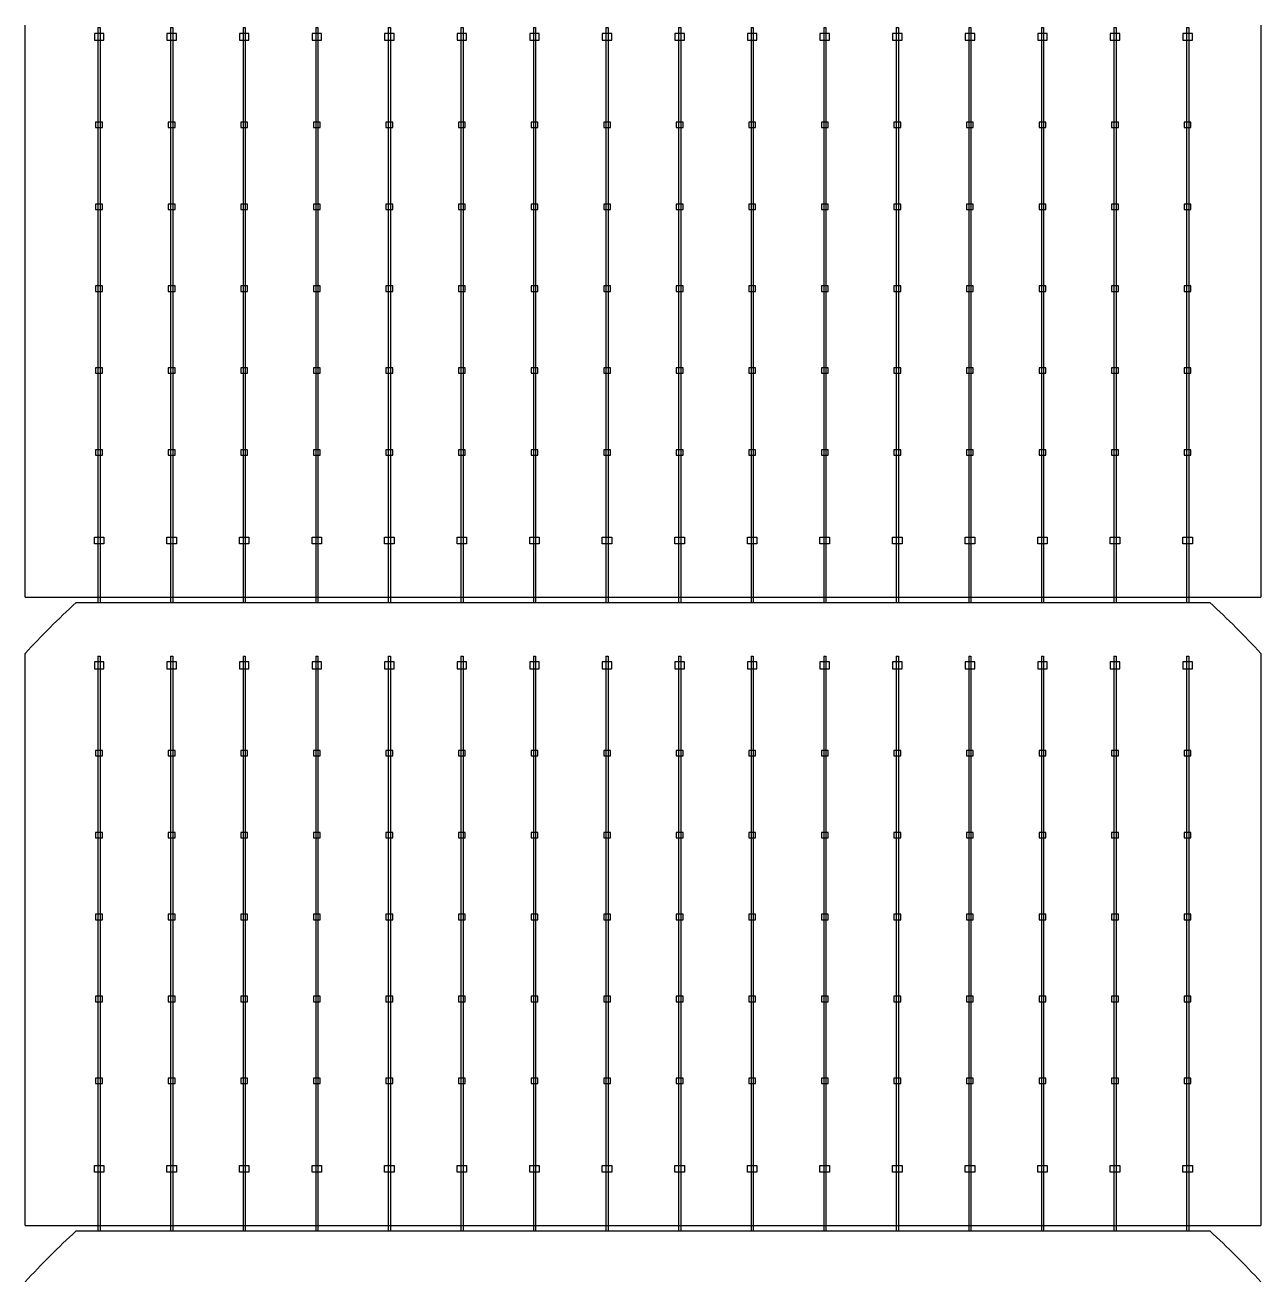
# Model space of a CAD drawing. Header units: millimetres. Extents: x 10297564 to 11610295, y -9287743 to -8409454.
# Drawn here: x 10395611 to 10398152, y -9097072 to -9094487 of the extents above; entities that cross this region are included whole.
import ezdxf

# ---------------------------------------------------------------- set-up
doc = ezdxf.new("R2010")
doc.units = ezdxf.units.MM
doc.header["$LTSCALE"] = 100

msp = doc.modelspace()

# ---------------------------------------------------------------- linework, layer by layer
for p, q in [((10395760.6, -9094491.8), (10395760.6, -9095674.7)), ((10395765.1, -9094491.8), (10395765.1, -9095674.7)), ((10395909.8, -9094491.8), (10395909.8, -9095674.7)), ((10395914.3, -9094491.8), (10395914.3, -9095674.7)), ((10396059.1, -9094491.8), (10396059.1, -9095674.7)), ((10396063.5, -9094491.8), (10396063.5, -9095674.7)), ((10396208.3, -9094491.8), (10396208.3, -9095674.7)), ((10396212.8, -9094491.8), (10396212.8, -9095674.7)), ((10396357.6, -9094491.8), (10396357.6, -9095674.7)), ((10396362, -9094491.8), (10396362, -9095674.7)), ((10396506.8, -9094491.8), (10396506.8, -9095674.7)), ((10396511.3, -9094491.8), (10396511.3, -9095674.7)), ((10396656.1, -9094491.8), (10396656.1, -9095674.7)), ((10396660.5, -9094491.8), (10396660.5, -9095674.7)), ((10396805.3, -9094491.8), (10396805.3, -9095674.7)), ((10396809.8, -9094491.8), (10396809.8, -9095674.7)), ((10396954.6, -9094491.8), (10396954.6, -9095674.7)), ((10396959, -9094491.8), (10396959, -9095674.7)), ((10397103.8, -9094491.8), (10397103.8, -9095674.7)), ((10397108.3, -9094491.8), (10397108.3, -9095674.7)), ((10397253.1, -9094491.8), (10397253.1, -9095674.7)), ((10397257.5, -9094491.8), (10397257.5, -9095674.7)), ((10397402.3, -9094491.8), (10397402.3, -9095674.7)), ((10397406.8, -9094491.8), (10397406.8, -9095674.7)), ((10397551.6, -9094491.8), (10397551.6, -9095674.7)), ((10397556, -9094491.8), (10397556, -9095674.7)), ((10397700.8, -9094491.8), (10397700.8, -9095674.7)), ((10397705.3, -9094491.8), (10397705.3, -9095674.7)), ((10397850.1, -9094491.8), (10397850.1, -9095674.7)), ((10397854.5, -9094491.8), (10397854.5, -9095674.7)), ((10397999.3, -9094491.8), (10397999.3, -9095674.7)), ((10398003.8, -9094491.8), (10398003.8, -9095674.7)), ((10395610.8, -9095663.5), (10398152.2, -9095663.5)), ((10395760.6, -9095784.5), (10395760.6, -9096967.4)), ((10395765.1, -9095784.5), (10395765.1, -9096967.4)), ((10395909.8, -9095784.5), (10395909.8, -9096967.4)), ((10395914.3, -9095784.5), (10395914.3, -9096967.4)), ((10396059.1, -9095784.5), (10396059.1, -9096967.4)), ((10396063.5, -9095784.5), (10396063.5, -9096967.4)), ((10396208.3, -9095784.5), (10396208.3, -9096967.4)), ((10396212.8, -9095784.5), (10396212.8, -9096967.4)), ((10396357.6, -9095784.5), (10396357.6, -9096967.4)), ((10396362, -9095784.5), (10396362, -9096967.4)), ((10396506.8, -9095784.5), (10396506.8, -9096967.4)), ((10396511.3, -9095784.5), (10396511.3, -9096967.4)), ((10396656.1, -9095784.5), (10396656.1, -9096967.4)), ((10396660.5, -9095784.5), (10396660.5, -9096967.4)), ((10396805.3, -9095784.5), (10396805.3, -9096967.4)), ((10396809.8, -9095784.5), (10396809.8, -9096967.4)), ((10396954.6, -9095784.5), (10396954.6, -9096967.4)), ((10396959, -9095784.5), (10396959, -9096967.4)), ((10397103.8, -9095784.5), (10397103.8, -9096967.4)), ((10397108.3, -9095784.5), (10397108.3, -9096967.4)), ((10397253.1, -9095784.5), (10397253.1, -9096967.4)), ((10397257.5, -9095784.5), (10397257.5, -9096967.4)), ((10397402.3, -9095784.5), (10397402.3, -9096967.4)), ((10397406.8, -9095784.5), (10397406.8, -9096967.4)), ((10397551.6, -9095784.5), (10397551.6, -9096967.4)), ((10397556, -9095784.5), (10397556, -9096967.4)), ((10397700.8, -9095784.5), (10397700.8, -9096967.4)), ((10397705.3, -9095784.5), (10397705.3, -9096967.4)), ((10397850.1, -9095784.5), (10397850.1, -9096967.4)), ((10397854.5, -9095784.5), (10397854.5, -9096967.4)), ((10397999.3, -9095784.5), (10397999.3, -9096967.4)), ((10398003.8, -9095784.5), (10398003.8, -9096967.4)), ((10395610.8, -9096956.1), (10398152.2, -9096956.1))]:
    msp.add_line(p, q)
for points in [[(10395610.8, -9095663.5), (10395610.8, -9094486.7)], [(10398152.2, -9094486.7), (10398152.2, -9095663.5)], [(10395760.6, -9094491.8), (10395765.1, -9094491.8)], [(10395909.8, -9094491.8), (10395914.3, -9094491.8)], [(10396059.1, -9094491.8), (10396063.5, -9094491.8)], [(10396208.3, -9094491.8), (10396212.8, -9094491.8)], [(10396357.6, -9094491.8), (10396362, -9094491.8)], [(10396506.8, -9094491.8), (10396511.3, -9094491.8)], [(10396656.1, -9094491.8), (10396660.5, -9094491.8)], [(10396805.3, -9094491.8), (10396809.8, -9094491.8)], [(10396954.6, -9094491.8), (10396959, -9094491.8)], [(10397103.8, -9094491.8), (10397108.3, -9094491.8)], [(10397253.1, -9094491.8), (10397257.5, -9094491.8)], [(10397402.3, -9094491.8), (10397406.8, -9094491.8)], [(10397551.6, -9094491.8), (10397556, -9094491.8)], [(10397700.8, -9094491.8), (10397705.3, -9094491.8)], [(10397850.1, -9094491.8), (10397854.5, -9094491.8)], [(10397999.3, -9094491.8), (10398003.8, -9094491.8)], [(10395715.5, -9095674.6), (10398047.5, -9095674.6)], [(10395610.8, -9096956.1), (10395610.8, -9095779.3)], [(10398152.2, -9095779.3), (10398152.2, -9096956.1)], [(10395760.6, -9095784.5), (10395765.1, -9095784.5)], [(10395909.8, -9095784.5), (10395914.3, -9095784.5)], [(10396059.1, -9095784.5), (10396063.5, -9095784.5)], [(10396208.3, -9095784.5), (10396212.8, -9095784.5)], [(10396357.6, -9095784.5), (10396362, -9095784.5)], [(10396506.8, -9095784.5), (10396511.3, -9095784.5)], [(10396656.1, -9095784.5), (10396660.5, -9095784.5)], [(10396805.3, -9095784.5), (10396809.8, -9095784.5)], [(10396954.6, -9095784.5), (10396959, -9095784.5)], [(10397103.8, -9095784.5), (10397108.3, -9095784.5)], [(10397253.1, -9095784.5), (10397257.5, -9095784.5)], [(10397402.3, -9095784.5), (10397406.8, -9095784.5)], [(10397551.6, -9095784.5), (10397556, -9095784.5)], [(10397700.8, -9095784.5), (10397705.3, -9095784.5)], [(10397850.1, -9095784.5), (10397854.5, -9095784.5)], [(10397999.3, -9095784.5), (10398003.8, -9095784.5)], [(10395715.5, -9096967.3), (10398047.5, -9096967.3)]]:
    msp.add_lwpolyline(points)
for points in [[(10395772.6, -9094517.9), (10395772.6, -9094503.9), (10395753.1, -9094503.9), (10395753.1, -9094517.9)], [(10395921.8, -9094517.9), (10395921.8, -9094503.9), (10395902.3, -9094503.9), (10395902.3, -9094517.9)], [(10396071.1, -9094517.9), (10396071.1, -9094503.9), (10396051.6, -9094503.9), (10396051.6, -9094517.9)], [(10396220.3, -9094517.9), (10396220.3, -9094503.9), (10396200.8, -9094503.9), (10396200.8, -9094517.9)], [(10396369.6, -9094517.9), (10396369.6, -9094503.9), (10396350, -9094503.9), (10396350, -9094517.9)], [(10396518.8, -9094517.9), (10396518.8, -9094503.9), (10396499.3, -9094503.9), (10396499.3, -9094517.9)], [(10396668.1, -9094517.9), (10396668.1, -9094503.9), (10396648.5, -9094503.9), (10396648.5, -9094517.9)], [(10396817.3, -9094517.9), (10396817.3, -9094503.9), (10396797.8, -9094503.9), (10396797.8, -9094517.9)], [(10396966.6, -9094517.9), (10396966.6, -9094503.9), (10396947, -9094503.9), (10396947, -9094517.9)], [(10397115.8, -9094517.9), (10397115.8, -9094503.9), (10397096.3, -9094503.9), (10397096.3, -9094517.9)], [(10397265.1, -9094517.9), (10397265.1, -9094503.9), (10397245.5, -9094503.9), (10397245.5, -9094517.9)], [(10397414.3, -9094517.9), (10397414.3, -9094503.9), (10397394.8, -9094503.9), (10397394.8, -9094517.9)], [(10397563.6, -9094517.9), (10397563.6, -9094503.9), (10397544, -9094503.9), (10397544, -9094517.9)], [(10397712.8, -9094517.9), (10397712.8, -9094503.9), (10397693.3, -9094503.9), (10397693.3, -9094517.9)], [(10397862.1, -9094517.9), (10397862.1, -9094503.9), (10397842.5, -9094503.9), (10397842.5, -9094517.9)], [(10398011.3, -9094517.9), (10398011.3, -9094503.9), (10397991.8, -9094503.9), (10397991.8, -9094517.9)], [(10395755.8, -9094697.4), (10395769.8, -9094697.4), (10395769.8, -9094686.2), (10395755.8, -9094686.2)], [(10395905.1, -9094697.4), (10395919, -9094697.4), (10395919, -9094686.2), (10395905.1, -9094686.2)], [(10396054.3, -9094697.4), (10396068.3, -9094697.4), (10396068.3, -9094686.2), (10396054.3, -9094686.2)], [(10396203.6, -9094697.4), (10396217.5, -9094697.4), (10396217.5, -9094686.2), (10396203.6, -9094686.2)], [(10396352.8, -9094697.4), (10396366.8, -9094697.4), (10396366.8, -9094686.2), (10396352.8, -9094686.2)], [(10396502.1, -9094697.4), (10396516, -9094697.4), (10396516, -9094686.2), (10396502.1, -9094686.2)], [(10396651.3, -9094697.4), (10396665.3, -9094697.4), (10396665.3, -9094686.2), (10396651.3, -9094686.2)], [(10396800.6, -9094697.4), (10396814.5, -9094697.4), (10396814.5, -9094686.2), (10396800.6, -9094686.2)], [(10396949.8, -9094697.4), (10396963.8, -9094697.4), (10396963.8, -9094686.2), (10396949.8, -9094686.2)], [(10397099.1, -9094697.4), (10397113, -9094697.4), (10397113, -9094686.2), (10397099.1, -9094686.2)], [(10397248.3, -9094697.4), (10397262.3, -9094697.4), (10397262.3, -9094686.2), (10397248.3, -9094686.2)], [(10397397.6, -9094697.4), (10397411.5, -9094697.4), (10397411.5, -9094686.2), (10397397.6, -9094686.2)], [(10397546.8, -9094697.4), (10397560.8, -9094697.4), (10397560.8, -9094686.2), (10397546.8, -9094686.2)], [(10397696.1, -9094697.4), (10397710, -9094697.4), (10397710, -9094686.2), (10397696.1, -9094686.2)], [(10397845.3, -9094697.4), (10397859.3, -9094697.4), (10397859.3, -9094686.2), (10397845.3, -9094686.2)], [(10397994.6, -9094697.4), (10398008.5, -9094697.4), (10398008.5, -9094686.2), (10397994.6, -9094686.2)], [(10395755.8, -9094865.9), (10395769.8, -9094865.9), (10395769.8, -9094854.7), (10395755.8, -9094854.7)], [(10395905.1, -9094865.9), (10395919, -9094865.9), (10395919, -9094854.7), (10395905.1, -9094854.7)], [(10396054.3, -9094865.9), (10396068.3, -9094865.9), (10396068.3, -9094854.7), (10396054.3, -9094854.7)], [(10396203.6, -9094865.9), (10396217.5, -9094865.9), (10396217.5, -9094854.7), (10396203.6, -9094854.7)], [(10396352.8, -9094865.9), (10396366.8, -9094865.9), (10396366.8, -9094854.7), (10396352.8, -9094854.7)], [(10396502.1, -9094865.9), (10396516, -9094865.9), (10396516, -9094854.7), (10396502.1, -9094854.7)], [(10396651.3, -9094865.9), (10396665.3, -9094865.9), (10396665.3, -9094854.7), (10396651.3, -9094854.7)], [(10396800.6, -9094865.9), (10396814.5, -9094865.9), (10396814.5, -9094854.7), (10396800.6, -9094854.7)], [(10396949.8, -9094865.9), (10396963.8, -9094865.9), (10396963.8, -9094854.7), (10396949.8, -9094854.7)], [(10397099.1, -9094865.9), (10397113, -9094865.9), (10397113, -9094854.7), (10397099.1, -9094854.7)], [(10397248.3, -9094865.9), (10397262.3, -9094865.9), (10397262.3, -9094854.7), (10397248.3, -9094854.7)], [(10397397.6, -9094865.9), (10397411.5, -9094865.9), (10397411.5, -9094854.7), (10397397.6, -9094854.7)], [(10397546.8, -9094865.9), (10397560.8, -9094865.9), (10397560.8, -9094854.7), (10397546.8, -9094854.7)], [(10397696.1, -9094865.9), (10397710, -9094865.9), (10397710, -9094854.7), (10397696.1, -9094854.7)], [(10397845.3, -9094865.9), (10397859.3, -9094865.9), (10397859.3, -9094854.7), (10397845.3, -9094854.7)], [(10397994.6, -9094865.9), (10398008.5, -9094865.9), (10398008.5, -9094854.7), (10397994.6, -9094854.7)], [(10395755.8, -9095034.4), (10395769.8, -9095034.4), (10395769.8, -9095023.2), (10395755.8, -9095023.2)], [(10395905.1, -9095034.4), (10395919, -9095034.4), (10395919, -9095023.2), (10395905.1, -9095023.2)], [(10396054.3, -9095034.4), (10396068.3, -9095034.4), (10396068.3, -9095023.2), (10396054.3, -9095023.2)], [(10396203.6, -9095034.4), (10396217.5, -9095034.4), (10396217.5, -9095023.2), (10396203.6, -9095023.2)], [(10396352.8, -9095034.4), (10396366.8, -9095034.4), (10396366.8, -9095023.2), (10396352.8, -9095023.2)], [(10396502.1, -9095034.4), (10396516, -9095034.4), (10396516, -9095023.2), (10396502.1, -9095023.2)], [(10396651.3, -9095034.4), (10396665.3, -9095034.4), (10396665.3, -9095023.2), (10396651.3, -9095023.2)], [(10396800.6, -9095034.4), (10396814.5, -9095034.4), (10396814.5, -9095023.2), (10396800.6, -9095023.2)], [(10396949.8, -9095034.4), (10396963.8, -9095034.4), (10396963.8, -9095023.2), (10396949.8, -9095023.2)], [(10397099.1, -9095034.4), (10397113, -9095034.4), (10397113, -9095023.2), (10397099.1, -9095023.2)], [(10397248.3, -9095034.4), (10397262.3, -9095034.4), (10397262.3, -9095023.2), (10397248.3, -9095023.2)], [(10397397.6, -9095034.4), (10397411.5, -9095034.4), (10397411.5, -9095023.2), (10397397.6, -9095023.2)], [(10397546.8, -9095034.4), (10397560.8, -9095034.4), (10397560.8, -9095023.2), (10397546.8, -9095023.2)], [(10397696.1, -9095034.4), (10397710, -9095034.4), (10397710, -9095023.2), (10397696.1, -9095023.2)], [(10397845.3, -9095034.4), (10397859.3, -9095034.4), (10397859.3, -9095023.2), (10397845.3, -9095023.2)], [(10397994.6, -9095034.4), (10398008.5, -9095034.4), (10398008.5, -9095023.2), (10397994.6, -9095023.2)], [(10395755.8, -9095202.9), (10395769.8, -9095202.9), (10395769.8, -9095191.7), (10395755.8, -9095191.7)], [(10395905.1, -9095202.9), (10395919, -9095202.9), (10395919, -9095191.7), (10395905.1, -9095191.7)], [(10396054.3, -9095202.9), (10396068.3, -9095202.9), (10396068.3, -9095191.7), (10396054.3, -9095191.7)], [(10396203.6, -9095202.9), (10396217.5, -9095202.9), (10396217.5, -9095191.7), (10396203.6, -9095191.7)], [(10396352.8, -9095202.9), (10396366.8, -9095202.9), (10396366.8, -9095191.7), (10396352.8, -9095191.7)], [(10396502.1, -9095202.9), (10396516, -9095202.9), (10396516, -9095191.7), (10396502.1, -9095191.7)], [(10396651.3, -9095202.9), (10396665.3, -9095202.9), (10396665.3, -9095191.7), (10396651.3, -9095191.7)], [(10396800.6, -9095202.9), (10396814.5, -9095202.9), (10396814.5, -9095191.7), (10396800.6, -9095191.7)], [(10396949.8, -9095202.9), (10396963.8, -9095202.9), (10396963.8, -9095191.7), (10396949.8, -9095191.7)], [(10397099.1, -9095202.9), (10397113, -9095202.9), (10397113, -9095191.7), (10397099.1, -9095191.7)], [(10397248.3, -9095202.9), (10397262.3, -9095202.9), (10397262.3, -9095191.7), (10397248.3, -9095191.7)], [(10397397.6, -9095202.9), (10397411.5, -9095202.9), (10397411.5, -9095191.7), (10397397.6, -9095191.7)], [(10397546.8, -9095202.9), (10397560.8, -9095202.9), (10397560.8, -9095191.7), (10397546.8, -9095191.7)], [(10397696.1, -9095202.9), (10397710, -9095202.9), (10397710, -9095191.7), (10397696.1, -9095191.7)], [(10397845.3, -9095202.9), (10397859.3, -9095202.9), (10397859.3, -9095191.7), (10397845.3, -9095191.7)], [(10397994.6, -9095202.9), (10398008.5, -9095202.9), (10398008.5, -9095191.7), (10397994.6, -9095191.7)], [(10395755.8, -9095371.4), (10395769.8, -9095371.4), (10395769.8, -9095360.2), (10395755.8, -9095360.2)], [(10395905.1, -9095371.4), (10395919, -9095371.4), (10395919, -9095360.2), (10395905.1, -9095360.2)], [(10396054.3, -9095371.4), (10396068.3, -9095371.4), (10396068.3, -9095360.2), (10396054.3, -9095360.2)], [(10396203.6, -9095371.4), (10396217.5, -9095371.4), (10396217.5, -9095360.2), (10396203.6, -9095360.2)], [(10396352.8, -9095371.4), (10396366.8, -9095371.4), (10396366.8, -9095360.2), (10396352.8, -9095360.2)], [(10396502.1, -9095371.4), (10396516, -9095371.4), (10396516, -9095360.2), (10396502.1, -9095360.2)], [(10396651.3, -9095371.4), (10396665.3, -9095371.4), (10396665.3, -9095360.2), (10396651.3, -9095360.2)], [(10396800.6, -9095371.4), (10396814.5, -9095371.4), (10396814.5, -9095360.2), (10396800.6, -9095360.2)], [(10396949.8, -9095371.4), (10396963.8, -9095371.4), (10396963.8, -9095360.2), (10396949.8, -9095360.2)], [(10397099.1, -9095371.4), (10397113, -9095371.4), (10397113, -9095360.2), (10397099.1, -9095360.2)], [(10397248.3, -9095371.4), (10397262.3, -9095371.4), (10397262.3, -9095360.2), (10397248.3, -9095360.2)], [(10397397.6, -9095371.4), (10397411.5, -9095371.4), (10397411.5, -9095360.2), (10397397.6, -9095360.2)], [(10397546.8, -9095371.4), (10397560.8, -9095371.4), (10397560.8, -9095360.2), (10397546.8, -9095360.2)], [(10397696.1, -9095371.4), (10397710, -9095371.4), (10397710, -9095360.2), (10397696.1, -9095360.2)], [(10397845.3, -9095371.4), (10397859.3, -9095371.4), (10397859.3, -9095360.2), (10397845.3, -9095360.2)], [(10397994.6, -9095371.4), (10398008.5, -9095371.4), (10398008.5, -9095360.2), (10397994.6, -9095360.2)], [(10395772.6, -9095539.7), (10395772.6, -9095553.7), (10395753.1, -9095553.7), (10395753.1, -9095539.7)], [(10395921.8, -9095539.7), (10395921.8, -9095553.7), (10395902.3, -9095553.7), (10395902.3, -9095539.7)], [(10396071.1, -9095539.7), (10396071.1, -9095553.7), (10396051.6, -9095553.7), (10396051.6, -9095539.7)], [(10396220.3, -9095539.7), (10396220.3, -9095553.7), (10396200.8, -9095553.7), (10396200.8, -9095539.7)], [(10396369.6, -9095539.7), (10396369.6, -9095553.7), (10396350, -9095553.7), (10396350, -9095539.7)], [(10396518.8, -9095539.7), (10396518.8, -9095553.7), (10396499.3, -9095553.7), (10396499.3, -9095539.7)], [(10396668.1, -9095539.7), (10396668.1, -9095553.7), (10396648.5, -9095553.7), (10396648.5, -9095539.7)], [(10396817.3, -9095539.7), (10396817.3, -9095553.7), (10396797.8, -9095553.7), (10396797.8, -9095539.7)], [(10396966.6, -9095539.7), (10396966.6, -9095553.7), (10396947, -9095553.7), (10396947, -9095539.7)], [(10397115.8, -9095539.7), (10397115.8, -9095553.7), (10397096.3, -9095553.7), (10397096.3, -9095539.7)], [(10397265.1, -9095539.7), (10397265.1, -9095553.7), (10397245.5, -9095553.7), (10397245.5, -9095539.7)], [(10397414.3, -9095539.7), (10397414.3, -9095553.7), (10397394.8, -9095553.7), (10397394.8, -9095539.7)], [(10397563.6, -9095539.7), (10397563.6, -9095553.7), (10397544, -9095553.7), (10397544, -9095539.7)], [(10397712.8, -9095539.7), (10397712.8, -9095553.7), (10397693.3, -9095553.7), (10397693.3, -9095539.7)], [(10397862.1, -9095539.7), (10397862.1, -9095553.7), (10397842.5, -9095553.7), (10397842.5, -9095539.7)], [(10398011.3, -9095539.7), (10398011.3, -9095553.7), (10397991.8, -9095553.7), (10397991.8, -9095539.7)], [(10395772.6, -9095810.6), (10395772.6, -9095796.6), (10395753.1, -9095796.6), (10395753.1, -9095810.6)], [(10395921.8, -9095810.6), (10395921.8, -9095796.6), (10395902.3, -9095796.6), (10395902.3, -9095810.6)], [(10396071.1, -9095810.6), (10396071.1, -9095796.6), (10396051.6, -9095796.6), (10396051.6, -9095810.6)], [(10396220.3, -9095810.6), (10396220.3, -9095796.6), (10396200.8, -9095796.6), (10396200.8, -9095810.6)], [(10396369.6, -9095810.6), (10396369.6, -9095796.6), (10396350, -9095796.6), (10396350, -9095810.6)], [(10396518.8, -9095810.6), (10396518.8, -9095796.6), (10396499.3, -9095796.6), (10396499.3, -9095810.6)], [(10396668.1, -9095810.6), (10396668.1, -9095796.6), (10396648.5, -9095796.6), (10396648.5, -9095810.6)], [(10396817.3, -9095810.6), (10396817.3, -9095796.6), (10396797.8, -9095796.6), (10396797.8, -9095810.6)], [(10396966.6, -9095810.6), (10396966.6, -9095796.6), (10396947, -9095796.6), (10396947, -9095810.6)], [(10397115.8, -9095810.6), (10397115.8, -9095796.6), (10397096.3, -9095796.6), (10397096.3, -9095810.6)], [(10397265.1, -9095810.6), (10397265.1, -9095796.6), (10397245.5, -9095796.6), (10397245.5, -9095810.6)], [(10397414.3, -9095810.6), (10397414.3, -9095796.6), (10397394.8, -9095796.6), (10397394.8, -9095810.6)], [(10397563.6, -9095810.6), (10397563.6, -9095796.6), (10397544, -9095796.6), (10397544, -9095810.6)], [(10397712.8, -9095810.6), (10397712.8, -9095796.6), (10397693.3, -9095796.6), (10397693.3, -9095810.6)], [(10397862.1, -9095810.6), (10397862.1, -9095796.6), (10397842.5, -9095796.6), (10397842.5, -9095810.6)], [(10398011.3, -9095810.6), (10398011.3, -9095796.6), (10397991.8, -9095796.6), (10397991.8, -9095810.6)], [(10395755.8, -9095990.1), (10395769.8, -9095990.1), (10395769.8, -9095978.9), (10395755.8, -9095978.9)], [(10395905.1, -9095990.1), (10395919, -9095990.1), (10395919, -9095978.9), (10395905.1, -9095978.9)], [(10396054.3, -9095990.1), (10396068.3, -9095990.1), (10396068.3, -9095978.9), (10396054.3, -9095978.9)], [(10396203.6, -9095990.1), (10396217.5, -9095990.1), (10396217.5, -9095978.9), (10396203.6, -9095978.9)], [(10396352.8, -9095990.1), (10396366.8, -9095990.1), (10396366.8, -9095978.9), (10396352.8, -9095978.9)], [(10396502.1, -9095990.1), (10396516, -9095990.1), (10396516, -9095978.9), (10396502.1, -9095978.9)], [(10396651.3, -9095990.1), (10396665.3, -9095990.1), (10396665.3, -9095978.9), (10396651.3, -9095978.9)], [(10396800.6, -9095990.1), (10396814.5, -9095990.1), (10396814.5, -9095978.9), (10396800.6, -9095978.9)], [(10396949.8, -9095990.1), (10396963.8, -9095990.1), (10396963.8, -9095978.9), (10396949.8, -9095978.9)], [(10397099.1, -9095990.1), (10397113, -9095990.1), (10397113, -9095978.9), (10397099.1, -9095978.9)], [(10397248.3, -9095990.1), (10397262.3, -9095990.1), (10397262.3, -9095978.9), (10397248.3, -9095978.9)], [(10397397.6, -9095990.1), (10397411.5, -9095990.1), (10397411.5, -9095978.9), (10397397.6, -9095978.9)], [(10397546.8, -9095990.1), (10397560.8, -9095990.1), (10397560.8, -9095978.9), (10397546.8, -9095978.9)], [(10397696.1, -9095990.1), (10397710, -9095990.1), (10397710, -9095978.9), (10397696.1, -9095978.9)], [(10397845.3, -9095990.1), (10397859.3, -9095990.1), (10397859.3, -9095978.9), (10397845.3, -9095978.9)], [(10397994.6, -9095990.1), (10398008.5, -9095990.1), (10398008.5, -9095978.9), (10397994.6, -9095978.9)], [(10395755.8, -9096158.6), (10395769.8, -9096158.6), (10395769.8, -9096147.4), (10395755.8, -9096147.4)], [(10395905.1, -9096158.6), (10395919, -9096158.6), (10395919, -9096147.4), (10395905.1, -9096147.4)], [(10396054.3, -9096158.6), (10396068.3, -9096158.6), (10396068.3, -9096147.4), (10396054.3, -9096147.4)], [(10396203.6, -9096158.6), (10396217.5, -9096158.6), (10396217.5, -9096147.4), (10396203.6, -9096147.4)], [(10396352.8, -9096158.6), (10396366.8, -9096158.6), (10396366.8, -9096147.4), (10396352.8, -9096147.4)], [(10396502.1, -9096158.6), (10396516, -9096158.6), (10396516, -9096147.4), (10396502.1, -9096147.4)], [(10396651.3, -9096158.6), (10396665.3, -9096158.6), (10396665.3, -9096147.4), (10396651.3, -9096147.4)], [(10396800.6, -9096158.6), (10396814.5, -9096158.6), (10396814.5, -9096147.4), (10396800.6, -9096147.4)], [(10396949.8, -9096158.6), (10396963.8, -9096158.6), (10396963.8, -9096147.4), (10396949.8, -9096147.4)], [(10397099.1, -9096158.6), (10397113, -9096158.6), (10397113, -9096147.4), (10397099.1, -9096147.4)], [(10397248.3, -9096158.6), (10397262.3, -9096158.6), (10397262.3, -9096147.4), (10397248.3, -9096147.4)], [(10397397.6, -9096158.6), (10397411.5, -9096158.6), (10397411.5, -9096147.4), (10397397.6, -9096147.4)], [(10397546.8, -9096158.6), (10397560.8, -9096158.6), (10397560.8, -9096147.4), (10397546.8, -9096147.4)], [(10397696.1, -9096158.6), (10397710, -9096158.6), (10397710, -9096147.4), (10397696.1, -9096147.4)], [(10397845.3, -9096158.6), (10397859.3, -9096158.6), (10397859.3, -9096147.4), (10397845.3, -9096147.4)], [(10397994.6, -9096158.6), (10398008.5, -9096158.6), (10398008.5, -9096147.4), (10397994.6, -9096147.4)], [(10395755.8, -9096327.1), (10395769.8, -9096327.1), (10395769.8, -9096315.9), (10395755.8, -9096315.9)], [(10395905.1, -9096327.1), (10395919, -9096327.1), (10395919, -9096315.9), (10395905.1, -9096315.9)], [(10396054.3, -9096327.1), (10396068.3, -9096327.1), (10396068.3, -9096315.9), (10396054.3, -9096315.9)], [(10396203.6, -9096327.1), (10396217.5, -9096327.1), (10396217.5, -9096315.9), (10396203.6, -9096315.9)], [(10396352.8, -9096327.1), (10396366.8, -9096327.1), (10396366.8, -9096315.9), (10396352.8, -9096315.9)], [(10396502.1, -9096327.1), (10396516, -9096327.1), (10396516, -9096315.9), (10396502.1, -9096315.9)], [(10396651.3, -9096327.1), (10396665.3, -9096327.1), (10396665.3, -9096315.9), (10396651.3, -9096315.9)], [(10396800.6, -9096327.1), (10396814.5, -9096327.1), (10396814.5, -9096315.9), (10396800.6, -9096315.9)], [(10396949.8, -9096327.1), (10396963.8, -9096327.1), (10396963.8, -9096315.9), (10396949.8, -9096315.9)], [(10397099.1, -9096327.1), (10397113, -9096327.1), (10397113, -9096315.9), (10397099.1, -9096315.9)], [(10397248.3, -9096327.1), (10397262.3, -9096327.1), (10397262.3, -9096315.9), (10397248.3, -9096315.9)], [(10397397.6, -9096327.1), (10397411.5, -9096327.1), (10397411.5, -9096315.9), (10397397.6, -9096315.9)], [(10397546.8, -9096327.1), (10397560.8, -9096327.1), (10397560.8, -9096315.9), (10397546.8, -9096315.9)], [(10397696.1, -9096327.1), (10397710, -9096327.1), (10397710, -9096315.9), (10397696.1, -9096315.9)], [(10397845.3, -9096327.1), (10397859.3, -9096327.1), (10397859.3, -9096315.9), (10397845.3, -9096315.9)], [(10397994.6, -9096327.1), (10398008.5, -9096327.1), (10398008.5, -9096315.9), (10397994.6, -9096315.9)], [(10395755.8, -9096495.6), (10395769.8, -9096495.6), (10395769.8, -9096484.4), (10395755.8, -9096484.4)], [(10395905.1, -9096495.6), (10395919, -9096495.6), (10395919, -9096484.4), (10395905.1, -9096484.4)], [(10396054.3, -9096495.6), (10396068.3, -9096495.6), (10396068.3, -9096484.4), (10396054.3, -9096484.4)], [(10396203.6, -9096495.6), (10396217.5, -9096495.6), (10396217.5, -9096484.4), (10396203.6, -9096484.4)], [(10396352.8, -9096495.6), (10396366.8, -9096495.6), (10396366.8, -9096484.4), (10396352.8, -9096484.4)], [(10396502.1, -9096495.6), (10396516, -9096495.6), (10396516, -9096484.4), (10396502.1, -9096484.4)], [(10396651.3, -9096495.6), (10396665.3, -9096495.6), (10396665.3, -9096484.4), (10396651.3, -9096484.4)], [(10396800.6, -9096495.6), (10396814.5, -9096495.6), (10396814.5, -9096484.4), (10396800.6, -9096484.4)], [(10396949.8, -9096495.6), (10396963.8, -9096495.6), (10396963.8, -9096484.4), (10396949.8, -9096484.4)], [(10397099.1, -9096495.6), (10397113, -9096495.6), (10397113, -9096484.4), (10397099.1, -9096484.4)], [(10397248.3, -9096495.6), (10397262.3, -9096495.6), (10397262.3, -9096484.4), (10397248.3, -9096484.4)], [(10397397.6, -9096495.6), (10397411.5, -9096495.6), (10397411.5, -9096484.4), (10397397.6, -9096484.4)], [(10397546.8, -9096495.6), (10397560.8, -9096495.6), (10397560.8, -9096484.4), (10397546.8, -9096484.4)], [(10397696.1, -9096495.6), (10397710, -9096495.6), (10397710, -9096484.4), (10397696.1, -9096484.4)], [(10397845.3, -9096495.6), (10397859.3, -9096495.6), (10397859.3, -9096484.4), (10397845.3, -9096484.4)], [(10397994.6, -9096495.6), (10398008.5, -9096495.6), (10398008.5, -9096484.4), (10397994.6, -9096484.4)], [(10395755.8, -9096664.1), (10395769.8, -9096664.1), (10395769.8, -9096652.9), (10395755.8, -9096652.9)], [(10395905.1, -9096664.1), (10395919, -9096664.1), (10395919, -9096652.9), (10395905.1, -9096652.9)], [(10396054.3, -9096664.1), (10396068.3, -9096664.1), (10396068.3, -9096652.9), (10396054.3, -9096652.9)], [(10396203.6, -9096664.1), (10396217.5, -9096664.1), (10396217.5, -9096652.9), (10396203.6, -9096652.9)], [(10396352.8, -9096664.1), (10396366.8, -9096664.1), (10396366.8, -9096652.9), (10396352.8, -9096652.9)], [(10396502.1, -9096664.1), (10396516, -9096664.1), (10396516, -9096652.9), (10396502.1, -9096652.9)], [(10396651.3, -9096664.1), (10396665.3, -9096664.1), (10396665.3, -9096652.9), (10396651.3, -9096652.9)], [(10396800.6, -9096664.1), (10396814.5, -9096664.1), (10396814.5, -9096652.9), (10396800.6, -9096652.9)], [(10396949.8, -9096664.1), (10396963.8, -9096664.1), (10396963.8, -9096652.9), (10396949.8, -9096652.9)], [(10397099.1, -9096664.1), (10397113, -9096664.1), (10397113, -9096652.9), (10397099.1, -9096652.9)], [(10397248.3, -9096664.1), (10397262.3, -9096664.1), (10397262.3, -9096652.9), (10397248.3, -9096652.9)], [(10397397.6, -9096664.1), (10397411.5, -9096664.1), (10397411.5, -9096652.9), (10397397.6, -9096652.9)], [(10397546.8, -9096664.1), (10397560.8, -9096664.1), (10397560.8, -9096652.9), (10397546.8, -9096652.9)], [(10397696.1, -9096664.1), (10397710, -9096664.1), (10397710, -9096652.9), (10397696.1, -9096652.9)], [(10397845.3, -9096664.1), (10397859.3, -9096664.1), (10397859.3, -9096652.9), (10397845.3, -9096652.9)], [(10397994.6, -9096664.1), (10398008.5, -9096664.1), (10398008.5, -9096652.9), (10397994.6, -9096652.9)], [(10395772.6, -9096832.4), (10395772.6, -9096846.4), (10395753.1, -9096846.4), (10395753.1, -9096832.4)], [(10395921.8, -9096832.4), (10395921.8, -9096846.4), (10395902.3, -9096846.4), (10395902.3, -9096832.4)], [(10396071.1, -9096832.4), (10396071.1, -9096846.4), (10396051.6, -9096846.4), (10396051.6, -9096832.4)], [(10396220.3, -9096832.4), (10396220.3, -9096846.4), (10396200.8, -9096846.4), (10396200.8, -9096832.4)], [(10396369.6, -9096832.4), (10396369.6, -9096846.4), (10396350, -9096846.4), (10396350, -9096832.4)], [(10396518.8, -9096832.4), (10396518.8, -9096846.4), (10396499.3, -9096846.4), (10396499.3, -9096832.4)], [(10396668.1, -9096832.4), (10396668.1, -9096846.4), (10396648.5, -9096846.4), (10396648.5, -9096832.4)], [(10396817.3, -9096832.4), (10396817.3, -9096846.4), (10396797.8, -9096846.4), (10396797.8, -9096832.4)], [(10396966.6, -9096832.4), (10396966.6, -9096846.4), (10396947, -9096846.4), (10396947, -9096832.4)], [(10397115.8, -9096832.4), (10397115.8, -9096846.4), (10397096.3, -9096846.4), (10397096.3, -9096832.4)], [(10397265.1, -9096832.4), (10397265.1, -9096846.4), (10397245.5, -9096846.4), (10397245.5, -9096832.4)], [(10397414.3, -9096832.4), (10397414.3, -9096846.4), (10397394.8, -9096846.4), (10397394.8, -9096832.4)], [(10397563.6, -9096832.4), (10397563.6, -9096846.4), (10397544, -9096846.4), (10397544, -9096832.4)], [(10397712.8, -9096832.4), (10397712.8, -9096846.4), (10397693.3, -9096846.4), (10397693.3, -9096832.4)], [(10397862.1, -9096832.4), (10397862.1, -9096846.4), (10397842.5, -9096846.4), (10397842.5, -9096832.4)], [(10398011.3, -9096832.4), (10398011.3, -9096846.4), (10397991.8, -9096846.4), (10397991.8, -9096832.4)]]:
    msp.add_lwpolyline(points, close=True)
for centre, start, end in [((10396880.1, -9096943.9), 132.5369, 137.4631), ((10396882.9, -9096943.9), 42.5369, 47.4631), ((10396880.1, -9098236.6), 132.5369, 137.4631), ((10396882.9, -9098236.6), 42.5369, 47.4631)]:
    msp.add_arc(centre, 1722.6, start, end)

doc.saveas('drawing.dxf')
